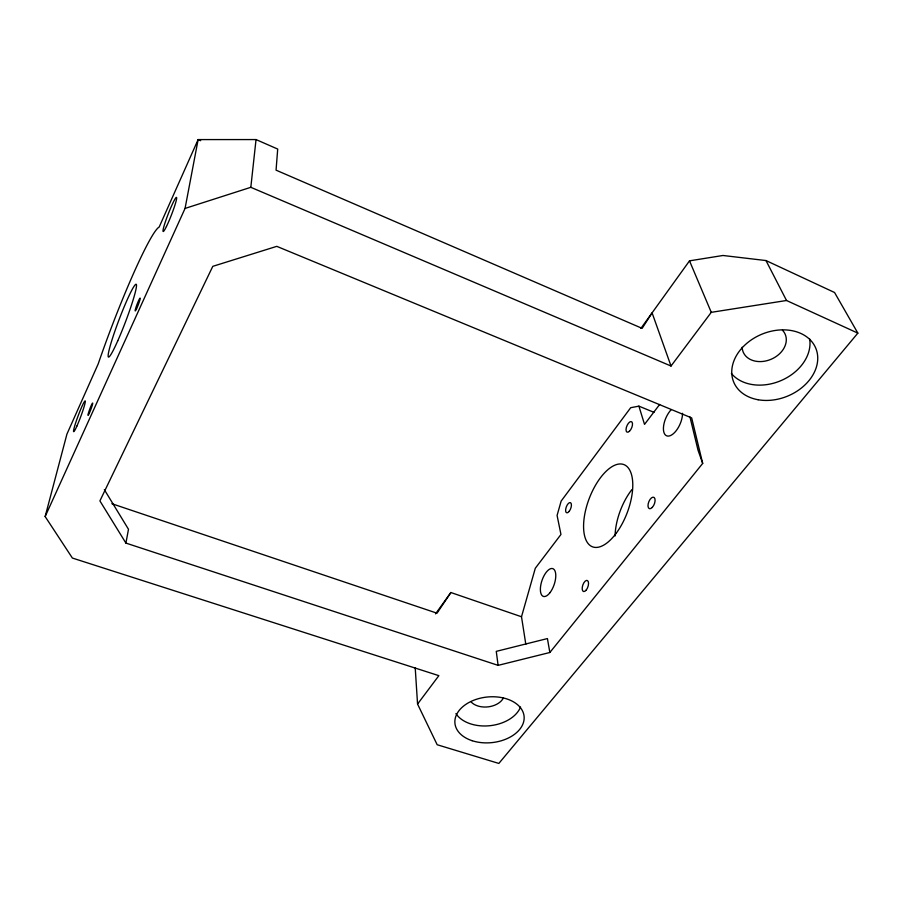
<?xml version="1.0" encoding="UTF-8"?>
<svg xmlns="http://www.w3.org/2000/svg" width="903" height="903" viewBox="0 0 903 903"><rect width="100%" height="100%" fill="white"/><g stroke="black" fill="none" stroke-linecap="round" stroke-linejoin="round"><path stroke-width="1.35" d="M45.15 516.561L185.059 208.424L250.82 187.316L256.034 139.57L198.129 139.581L159.154 227.082A112.074 9.933 -69.2 0 0 98.19 363.932L66.924 434.14L45.15 516.561L72.387 558.054L438.858 675.658L417.558 704.058L437.176 744.738L498.84 763.43L857.85 333.128L834.553 292.504L765.992 260.561L722.976 255.481L689.508 260.843L640.927 328.376M125.912 543.087L99.906 500.894L212.792 266.34L276.781 246.35L691.675 417.92L702.692 463.42L549.848 652.497L498.106 665.364L125.912 543.087L128.486 529.271L104.33 489.64M185.059 208.424L198.129 139.581L200.692 140.676M525.806 644.245L521.505 616.76L535.298 568.269L560.955 534.463L557.083 515.421L561.147 501.086L630.7 407.704L638.895 406.147L653.998 412.344M521.505 616.76L450.879 592.526L437.018 613.193L111.87 503.705M435.528 613.871L450.879 592.526M250.82 187.316L671.019 366.031L711.271 312.336L786.513 300.496L857.85 333.128M659.675 404.442L644.528 424.387L638.895 406.147M256.034 139.57L277.706 149.063L276.058 170.159L642.123 328.353L652.09 312.856L671.019 366.031M765.992 260.561L786.513 300.496M689.508 260.843L711.271 312.336M702.692 463.42L698.042 450.247L689.96 416.96M549.848 652.497L547.421 638.568L496.266 651.368L498.106 665.364M415.222 667.87L417.558 704.058M615.067 535.976A43.637 21.175 -69.1 0 1 631.818 489.697M682.533 413.303A16.096 7.721 -66.5 0 1 673.593 433.508A16.096 7.721 -66.5 0 1 663.491 430.189A16.096 7.721 -66.5 0 1 671.256 409.601M809.652 338.952A43.683 33.276 -22.7 0 1 781.592 380.355A43.683 33.276 -22.7 0 1 731.396 373.503M520.534 707.026A34.314 22.891 -5.9 0 1 489.765 725.719A34.314 22.891 -5.9 0 1 455.925 713.584M782.427 330.159A22.801 17.439 -22.9 0 1 771.072 359.281A22.801 17.439 -22.9 0 1 742.153 347.26M503.366 698.03A17.936 12.032 -5.9 0 1 488.331 706.835A17.936 12.032 -5.9 0 1 471.219 702.06M629.459 431.25A5.678 2.574 -67.2 0 0 631.976 422.051A5.678 2.574 -67.2 0 0 626.377 427.39A5.678 2.574 -67.2 0 0 629.459 431.25M652.259 507.43A6.095 2.98 -68.7 0 0 654.212 497.542A6.095 2.98 -68.7 0 0 648.173 503.897A6.095 2.98 -68.7 0 0 652.259 507.43M569.285 511.222A5.418 2.359 -69.5 0 0 570.561 502.7A5.418 2.359 -69.5 0 0 565.696 509.202A5.418 2.359 -69.5 0 0 569.285 511.222M616.128 533.357A44.021 20.284 -69.1 0 0 624.345 464.774A44.021 20.284 -69.1 0 0 584.038 518.954A44.021 20.284 -69.1 0 0 616.128 533.357M586.25 590.02A5.824 2.698 -71.2 0 0 587.56 580.618A5.824 2.698 -71.2 0 0 582.277 587.277A5.824 2.698 -71.2 0 0 586.25 590.02M117.751 340.826A38.908 3.398 -69.2 0 0 136.263 284.355A38.908 3.398 -69.2 0 0 112.977 336.819A38.908 3.398 -69.2 0 0 117.751 340.826M89.408 413.032A6.592 0.576 -69.5 0 0 92.716 403.054A6.592 0.576 -69.5 0 0 88.957 411.384A6.592 0.576 -69.5 0 0 89.408 413.032M136.522 308.905A6.942 0.655 -69.1 0 0 140.202 298.216A6.942 0.655 -69.1 0 0 136.229 306.58A6.942 0.655 -69.1 0 0 136.522 308.905M76.947 425.99A16.48 1.366 -69.5 0 0 85.277 401.056A16.48 1.366 -69.5 0 0 75.976 421.915A16.48 1.366 -69.5 0 0 76.947 425.99M166.457 226.472A18.308 1.671 -68.7 0 0 176.661 197.938A18.308 1.671 -68.7 0 0 166.378 218.898A18.308 1.671 -68.7 0 0 166.457 226.472M550.029 592.605A14.662 6.423 -71.2 0 0 553.55 569.014A14.662 6.423 -71.2 0 0 540.649 585.923A14.662 6.423 -71.2 0 0 550.029 592.605M472.111 740.697A34.765 22.925 -5.8 0 0 524.169 717.874A34.765 22.925 -5.8 0 0 472.246 700.875A34.765 22.925 -5.8 0 0 472.111 740.697M758.125 399.747A44.394 33.524 -22.3 0 0 817.396 353.897A44.394 33.524 -22.3 0 0 748.7 341.797A44.394 33.524 -22.3 0 0 758.125 399.747"/></g></svg>
